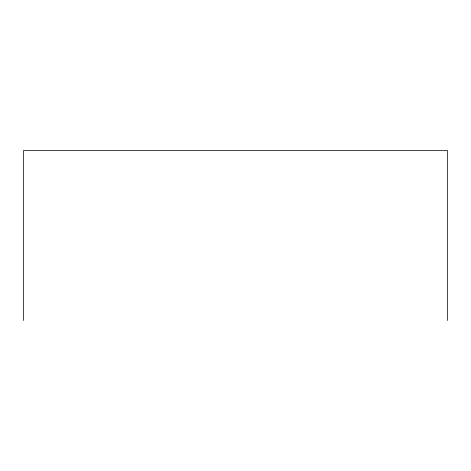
<?xml version="1.0" encoding="UTF-8"?>
<svg xmlns="http://www.w3.org/2000/svg" width="471" height="471" viewBox="0 0 471 471"><rect width="100%" height="100%" fill="white"/><g stroke="black" fill="none" stroke-linecap="round" stroke-linejoin="round"><path stroke-width="0.71" d="M447.45 320.504L447.45 150.496L23.55 150.496L23.55 320.504"/></g></svg>
